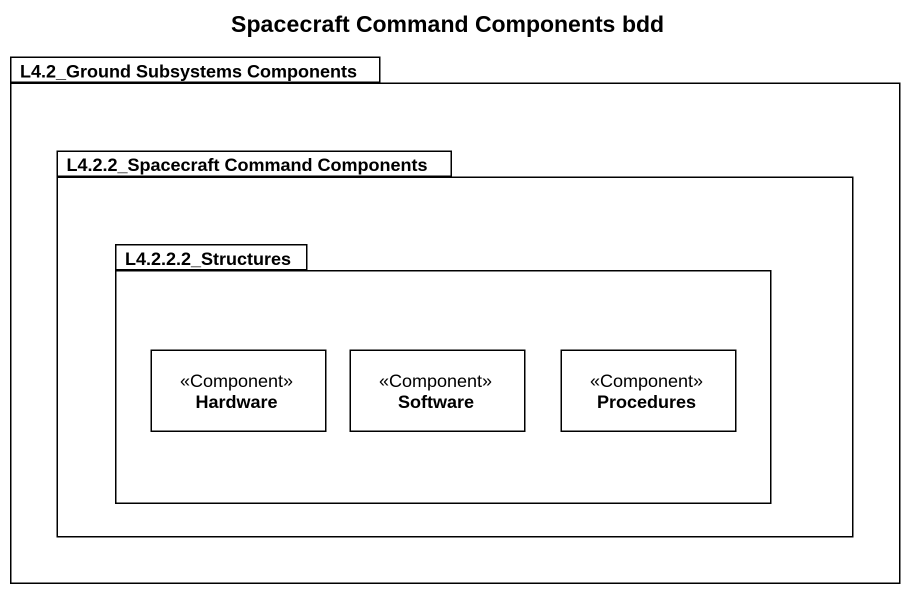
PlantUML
@startuml
title Spacecraft Command Components bdd
hide circle
hide empty members
package "L4.2_Ground Subsystems Components" as L4_2_Ground_Subsystems {
  package "L4.2.2_Spacecraft Command Components" as L4_2_2_Spacecraft_Command {
    package "L4.2.2.2_Structures" as L4_2_2_2_Structures {
      class Hardware <<Component>>
      class Software <<Component>>
      class Procedures <<Component>>
    }
  }
}
@enduml
